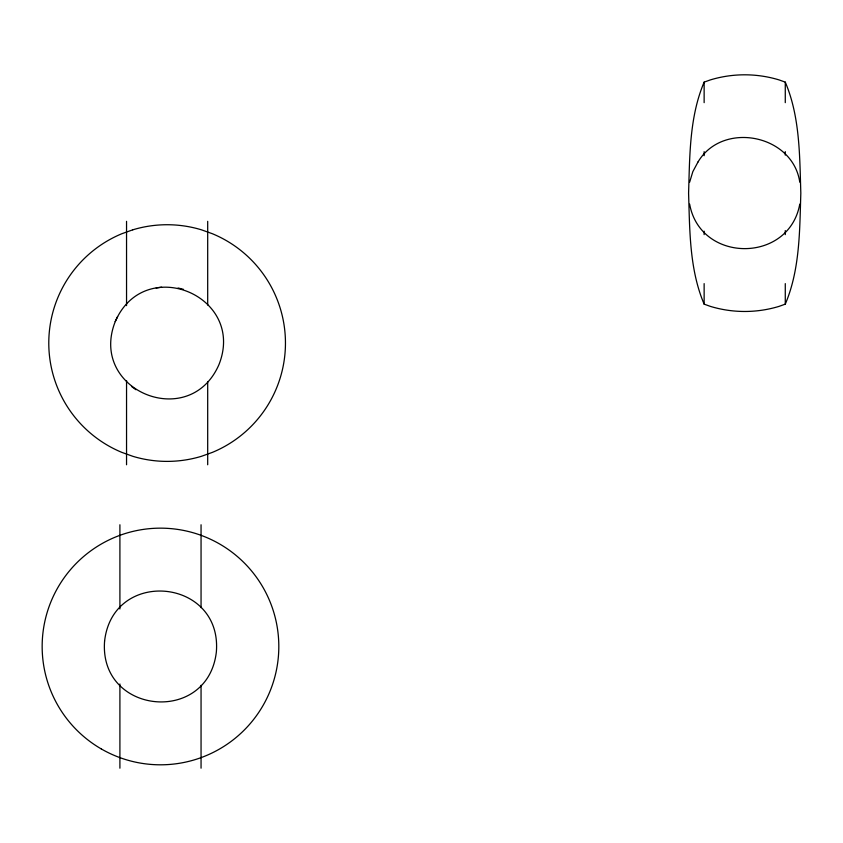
<?xml version="1.0" encoding="UTF-8"?>
<svg xmlns="http://www.w3.org/2000/svg" width="843" height="843" viewBox="0 0 843 843"><rect width="100%" height="100%" fill="white"/><g stroke="black" fill="none" stroke-linecap="round" stroke-linejoin="round"><path stroke-width="1.26" d="M689.637 182.183L692.83 171.656L698.025 161.94M799.775 204.09C789.09 263.469 700.322 263.469 689.637 204.09M115.249 321.573C88.125 390.298 189.57 432.322 218.99 364.534C246.114 295.809 144.669 253.796 115.249 321.573L117.609 316.589M704.137 82.129C689.363 116.892 689.774 155.976 688.583 193.142C689.774 230.297 689.363 269.381 704.137 304.144L710.354 306.378A118.326 118.326 0 0 0 779.058 306.378L785.276 304.144C800.049 269.381 799.638 230.297 800.829 193.142C799.638 155.976 800.049 116.892 785.276 82.129L779.058 79.906A118.326 118.326 0 0 0 710.354 79.906L704.137 82.129L704.137 102.656M698.025 161.951C722.641 120.591 792.852 134.564 799.775 182.183M156.166 287.99L161.614 287.189M178.073 287.99L183.416 289.328M131.508 386.452L135.934 389.729M785.276 82.129L785.276 102.656M785.276 151.645L785.276 155.112M785.276 230.571L785.276 234.628M785.276 283.617L785.276 304.144M704.137 151.645L704.137 155.702M704.137 231.172L704.137 234.628M704.137 283.617L704.137 304.144M207.694 221.34L207.694 305.029M207.694 381.531L207.694 464.767M201.055 524.767L201.055 607.666M201.055 685.296L201.055 768.194M126.545 221.34L126.545 305.619M126.545 380.551L126.545 464.767M119.906 524.767L119.906 608.983M119.906 683.979L119.906 768.194M104.606 640.975C98.61 714.622 207.873 725.38 216.356 651.987C222.352 578.34 113.088 567.581 104.606 640.975M132.773 229.823L121.835 233.732A118.326 118.326 0 0 0 121.835 452.375L132.773 456.295A118.326 118.326 0 0 0 201.466 456.295L212.404 452.375A118.326 118.326 0 0 0 212.404 233.732L201.466 229.823A118.326 118.326 0 0 0 132.773 229.823M101.318 748.953A118.326 118.326 0 0 0 278.812 646.486A118.326 118.326 0 0 0 101.318 544.009A118.326 118.326 0 0 0 101.318 748.953"/></g></svg>
